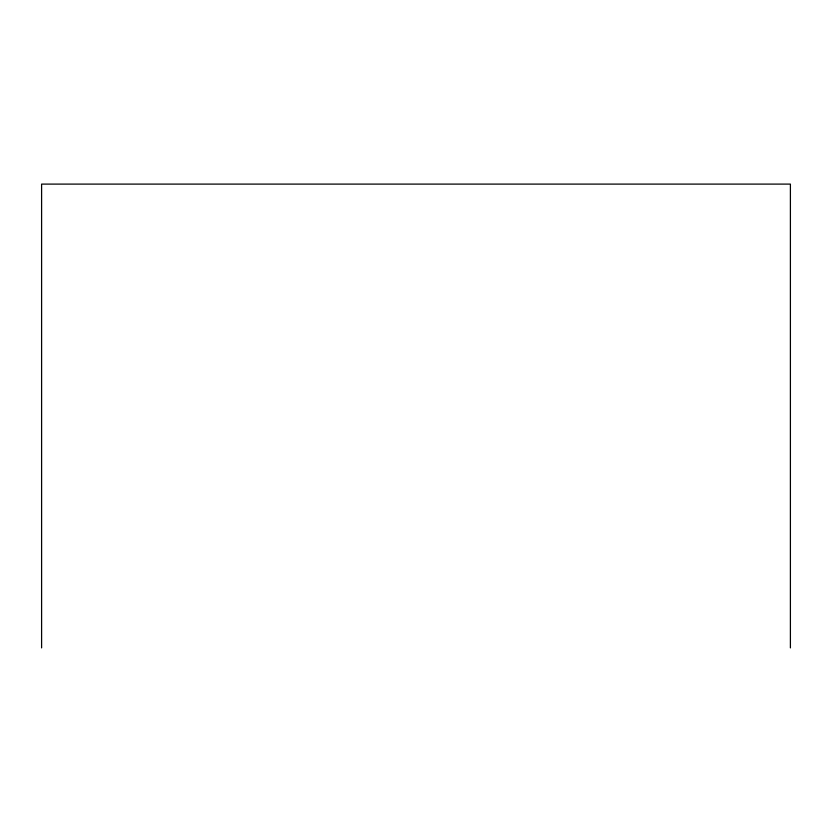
<?xml version="1.0" encoding="UTF-8"?>
<svg xmlns="http://www.w3.org/2000/svg" width="832" height="832" viewBox="0 0 832 832"><rect width="100%" height="100%" fill="white"/><g stroke="black" fill="none" stroke-linecap="round" stroke-linejoin="round"><path stroke-width="1.25" d="M790.4 647.899L790.4 184.101L41.6 184.101L41.6 647.899"/></g></svg>
